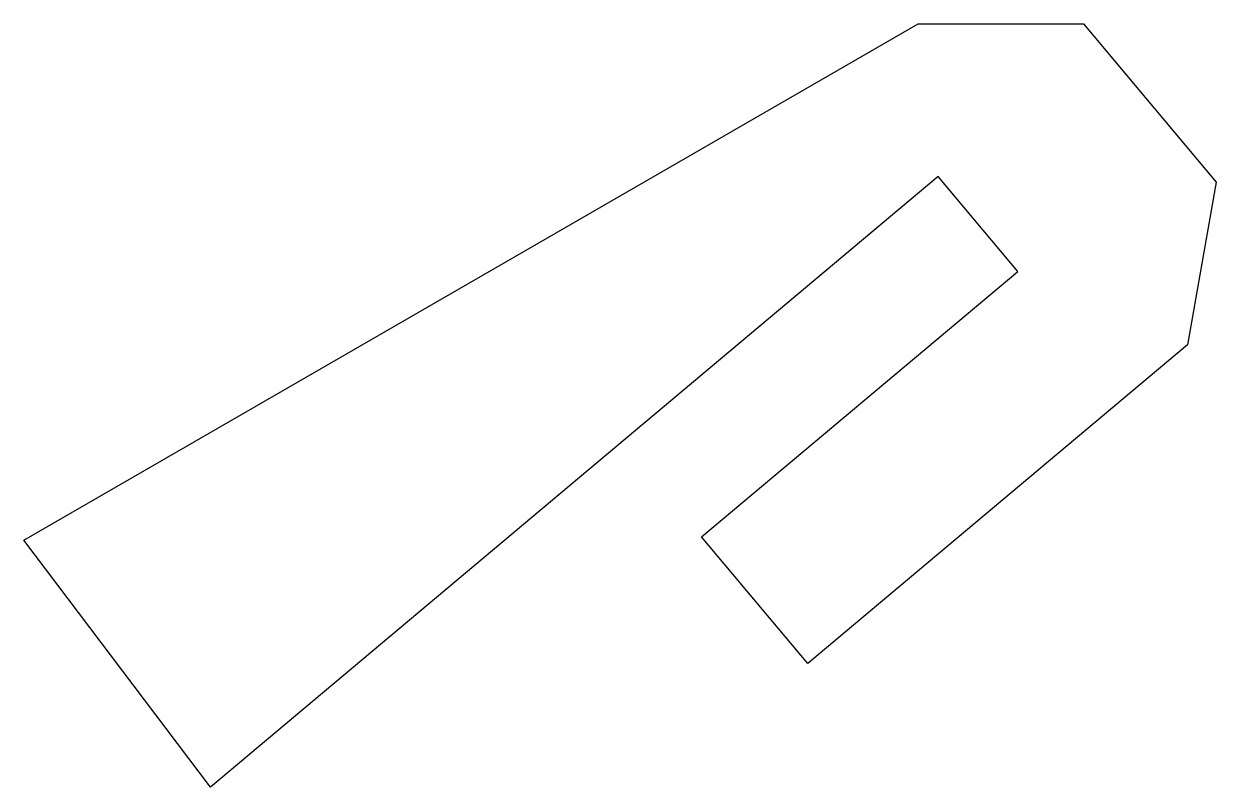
# Model space of a CAD drawing. Header units: millimetres. Extents: x 50 to 339, y -10 to 175.
import ezdxf

# ---------------------------------------------------------------- set-up
doc = ezdxf.new("R2010")
doc.units = ezdxf.units.MM

msp = doc.modelspace()

# ---------------------------------------------------------------- linework, layer by layer
for p, q in [((50, 50), (266.51, 175)), ((266.51, 175), (306.51, 175)), ((306.51, 175), (338.65, 136.7)), ((271.38, 138.07), (95.19, -9.77)), ((290.67, 115.09), (271.38, 138.07)), ((338.65, 136.7), (331.7, 97.31)), ((214.06, 50.81), (290.67, 115.09)), ((331.7, 97.31), (239.77, 20.17)), ((95.19, -9.77), (50, 50)), ((239.77, 20.17), (214.06, 50.81))]:
    msp.add_line(p, q)

doc.saveas('drawing.dxf')
